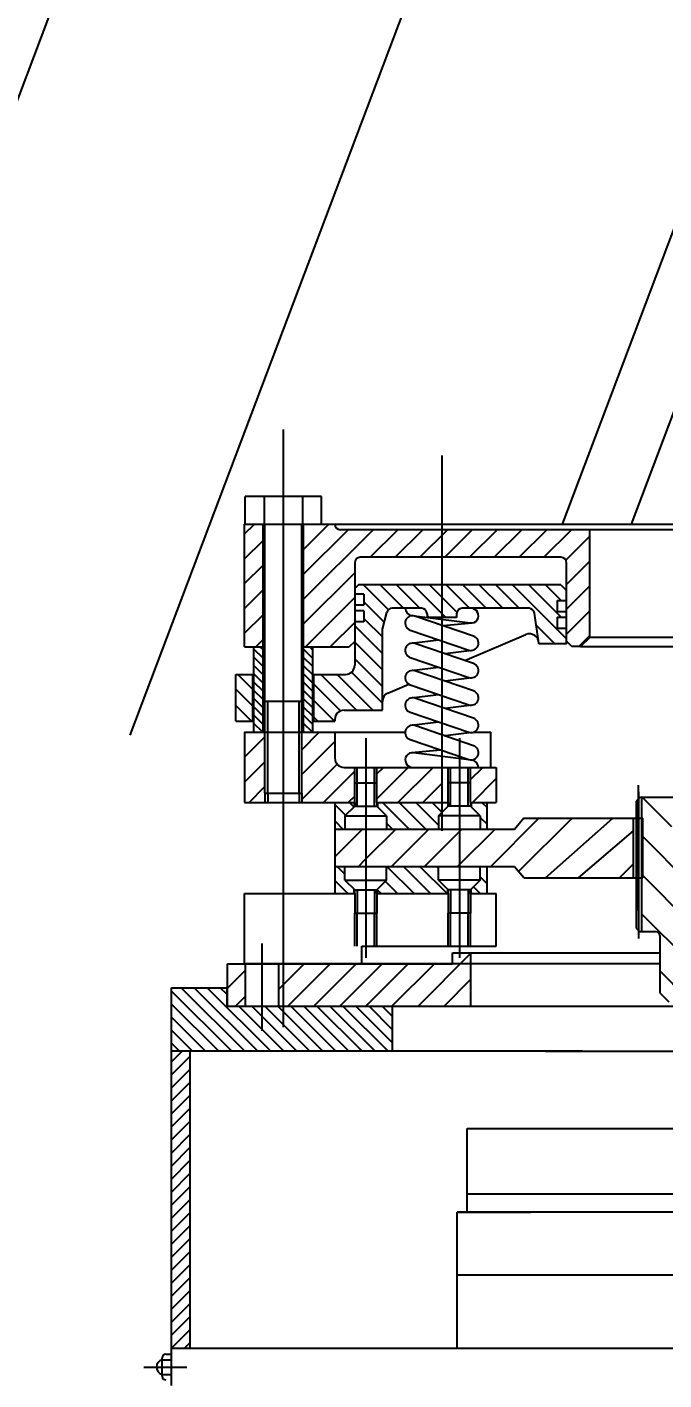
# Model space of a CAD drawing. Header units: millimetres. Extents: x 0 to 42000, y 0 to 29700.
# Drawn here: x 12526 to 12872, y 13788 to 14523 of the extents above; entities that cross this region are included whole.
import ezdxf

# ---------------------------------------------------------------- set-up
doc = ezdxf.new("R2010")
doc.units = ezdxf.units.MM
doc.header["$LTSCALE"] = 1000
doc.linetypes.add('G', pattern=[2, 1.25, -0.25, 0.25, -0.25])
doc.linetypes.add('K', pattern=[2.5, 1.25, -0.25, 0.25, -0.25, 0.25, -0.25])
for name, color, linetype in [('01', 7, 'Continuous'), ('02', 1, 'Continuous'), ('05', 142, 'G'), ('07', 6, 'K'), ('08', 1, 'Continuous'), ('11', 3, 'Continuous'), ('LINE_PART', 7, 'Continuous'), ('SMPEN_HATCH', 6, 'Continuous'), ('SMPEN_THICK', 7, 'Continuous')]:
    doc.layers.add(name, color=color, linetype=linetype)
doc.styles.get("Standard").update_dxf_attribs({"font": 'isocp', "width": 0.707, "bigfont": 'intecad.shx'})
doc.dimstyles.new('INTE', dxfattribs={"dimscale": 100, "dimtxt": 3.5, "dimasz": 3, "dimexe": 3, "dimexo": 0, "dimgap": 1, "dimtad": 1, "dimdec": 0, "dimdsep": 46, "dimtxsty": 'Standard', "dimcen": 0, "dimclrd": 1, "dimclre": 1, "dimclrt": 3, "dimaunit": 1, "dimadec": 0, "dimazin": 0, "dimtfac": 1, "dimtdec": 0, "dimtmove": 0, "dimatfit": 0, "dimfxl": 1, "dimarcsym": 0})
pattern_1 = [(45, (11699.29, 10541.5865), (6.735192, -6.735192), [])]
pattern_2 = [(315, (11699.2895, 10541.5865), (-4.490128, -4.490128), [])]

# ---------------------------------------------------------------- blocks, each defined once
blk = doc.blocks.new('*D667')
at = {"layer": '08', "color": 1, "lineweight": -2}
for p, q in [((14727.49, 19784.75), (4430.47, 19784.75)), ((4730.47, 19484.75), (4730.47, 7640.51)), ((14267.01, 7340.51), (4430.47, 7340.51))]:
    blk.add_line(p, q, dxfattribs=at)
at = {"layer": '08', "color": 1}
for points in [[(4680.47, 19484.75), (4780.47, 19484.75), (4730.47, 19784.75)], [(4680.47, 7640.51), (4780.47, 7640.51), (4730.47, 7340.51)]]:
    blk.add_solid(points, dxfattribs=at)
at = {"layer": 'DEFPOINTS', "color": 0}
for p in [(14727.49, 19784.75), (4730.47, 7340.51), (14267.01, 7340.51)]:
    blk.add_point(p, dxfattribs=at)
at = {"layer": '08', "color": 3, "insert": (4455.43, 13562.63), "char_height": 350, "attachment_point": 5, "rotation": 90}
blk.add_mtext('12444', dxfattribs=at)
blk = doc.blocks.new('*D673')
at = {"layer": '08', "color": 1, "lineweight": -2}
for p, q in [((11801.4, 12407.33), (11801.4, 20975.13)), ((14519.27, 19272.46), (14519.27, 20975.13)), ((12101.4, 20675.13), (14219.27, 20675.13))]:
    blk.add_line(p, q, dxfattribs=at)
at = {"layer": '08', "color": 1}
for points in [[(12101.4, 20725.13), (12101.4, 20625.13), (11801.4, 20675.13)], [(14219.27, 20725.13), (14219.27, 20625.13), (14519.27, 20675.13)]]:
    blk.add_solid(points, dxfattribs=at)
at = {"layer": 'DEFPOINTS', "color": 0}
for p in [(14519.27, 20675.13), (14519.27, 19272.46), (11801.4, 12407.33)]:
    blk.add_point(p, dxfattribs=at)
at = {"layer": '08', "color": 3, "insert": (13160.34, 20950.16), "char_height": 350, "attachment_point": 5}
blk.add_mtext('2718', dxfattribs=at)
blk = doc.blocks.new('*D678')
at = {"layer": '08', "color": 1, "lineweight": -2}
for p, q in [((6849.2, 11679.03), (6849.2, 21558.26)), ((16398.8, 20688.38), (16398.8, 21558.26)), ((7149.2, 21258.26), (16098.8, 21258.26))]:
    blk.add_line(p, q, dxfattribs=at)
at = {"layer": '08', "color": 1}
for points in [[(7149.2, 21308.26), (7149.2, 21208.26), (6849.2, 21258.26)], [(16098.8, 21308.26), (16098.8, 21208.26), (16398.8, 21258.26)]]:
    blk.add_solid(points, dxfattribs=at)
at = {"layer": 'DEFPOINTS', "color": 0}
for p in [(16398.8, 21258.26), (16398.8, 20688.38), (6849.2, 11679.03)]:
    blk.add_point(p, dxfattribs=at)
at = {"layer": '08', "color": 3, "insert": (11624, 21533.26), "char_height": 350, "attachment_point": 5}
blk.add_mtext('9550', dxfattribs=at)

msp = doc.modelspace()

# ---------------------------------------------------------------- hatches: boundary and pattern name
at = {"layer": '02'}
h = msp.add_hatch(dxfattribs=at)
h.set_pattern_fill('ANSI31', color=256, scale=3, angle=90, style=0)
h.set_pattern_definition(pattern_1)
h.paths.add_polyline_path([(13234.58, 14186.44), (13224.58, 14186.44), (13224.58, 14253.07), (13234.58, 14253.07)])
h.paths.add_polyline_path([(13202.58, 14186.44), (13177.85, 14186.44), (13174.85, 14189.44), (13174.85, 14232.07, 0.414214), (13171.85, 14235.07), (13127.58, 14235.07), (13127.58, 14250.07), (13182.6, 14250.07, 0.414214), (13185.6, 14253.07), (13202.58, 14253.07)])
h.paths.add_polyline_path([(13127.58, 14250.07), (13127.58, 14235.07), (13062.95, 14235.07, 0.414214), (13059.95, 14232.07), (13059.95, 14189.57), (13056.95, 14186.57), (13052.25, 14186.57), (13047.25, 14191.57), (13047.25, 14250.07)])
h.paths.add_polyline_path([(12831.35, 14191.57), (12826.35, 14186.57), (12821.65, 14186.57), (12818.65, 14189.57), (12818.65, 14232.07, 0.414214), (12815.65, 14235.07), (12751.03, 14235.07), (12751.03, 14250.07), (12831.35, 14250.07)])
h.paths.add_polyline_path([(12696, 14250.07), (12751.03, 14250.07), (12751.03, 14235.07), (12706.75, 14235.07, 0.414214), (12703.75, 14232.07), (12703.75, 14189.44), (12700.75, 14186.44), (12676.03, 14186.44), (12676.03, 14253.07), (12693, 14253.07, 0.414214)])
h.paths.add_polyline_path([(12654.03, 14186.44), (12644.03, 14186.44), (12644.03, 14253.07), (12654.03, 14253.07)])
h = msp.add_hatch(dxfattribs=at)
h.set_pattern_fill('ANSI31', color=256, scale=2, angle=180, style=0)
h.set_pattern_definition(pattern_2)
h.paths.add_polyline_path([(12815.65, 14220.07), (12818.65, 14217.07), (12818.65, 14211.57), (12813.65, 14211.57), (12813.65, 14205.57), (12818.65, 14205.57), (12818.65, 14202.57), (12813.65, 14202.57), (12813.65, 14196.57), (12818.65, 14196.57), (12818.65, 14188.07), (12803.65, 14188.07), (12803.65, 14188.52, 0.071437), (12803.45, 14189.92), (12801.31, 14204.8, 0.373028), (12798.34, 14207.37), (12762.03, 14207.37, 0.414214), (12759.03, 14204.37), (12759.03, 14202.37), (12751.03, 14202.37), (12751.03, 14220.07)])
h.paths.add_polyline_path([(12751.03, 14220.07), (12751.03, 14202.37), (12743.03, 14202.37), (12743.03, 14204.37, 0.414214), (12740.03, 14207.37), (12724.06, 14207.37, 0.340095), (12721.16, 14205.14), (12718.75, 14196.07), (12718.75, 14152.04), (12698, 14152.04, 0.414214), (12693, 14147.04), (12693, 14146.04), (12681.53, 14146.04), (12681.53, 14171.44), (12698.75, 14171.44, 0.414214), (12703.75, 14176.44), (12703.75, 14200.07), (12708.75, 14200.07), (12708.75, 14206.07), (12703.75, 14206.07), (12703.75, 14209.07), (12708.75, 14209.07), (12708.75, 14215.07), (12703.75, 14215.07), (12703.75, 14218.07), (12705.75, 14220.07)])
h.paths.add_polyline_path([(12648.53, 14171.44), (12648.53, 14146.04), (12639.3, 14146.04), (12639.3, 14171.44)])
h = msp.add_hatch(dxfattribs=at)
h.set_pattern_fill('ANSI31', color=256, angle=180, style=0)
h.set_pattern_definition([(315, (11699.2895, 10541.5865), (-2.245064, -2.245064), [])])
h.paths.add_polyline_path([(12676.03, 14186.44), (12681.03, 14186.44), (12681.03, 14140.04), (12676.03, 14140.04)])
h.paths.add_polyline_path([(12654.03, 14140.04), (12649.03, 14140.04), (12649.03, 14186.44), (12654.03, 14186.44)])
h = msp.add_hatch(dxfattribs=at)
h.set_pattern_fill('ANSI31', color=256, scale=3, angle=90, style=0)
h.set_pattern_definition(pattern_1)
h.paths.add_polyline_path([(13234.58, 14101.94), (13223.58, 14101.94), (13223.58, 14106.94), (13223.58, 14140.04), (13234.58, 14140.04)])
h.paths.add_polyline_path([(13185.6, 14125.99), (13185.6, 14140.04), (13203.58, 14140.04), (13203.58, 14106.94), (13203.58, 14101.94), (13174.85, 14101.94), (13174.85, 14112.64), (13174.85, 14120.99), (13180.6, 14120.99, 0.414214)])
h.paths.add_polyline_path([(13162.85, 14120.99), (13162.85, 14112.64), (13162.85, 14101.94), (13127.58, 14101.94), (13127.58, 14120.99)])
h.paths.add_polyline_path([(13098.05, 14120.99), (13112.05, 14120.99), (13112.05, 14112.64), (13112.05, 14101.94), (13098.05, 14101.94)])
h.paths.add_polyline_path([(12780.55, 14101.94), (12766.55, 14101.94), (12766.55, 14112.64), (12766.55, 14120.99), (12780.55, 14120.99)])
h.paths.add_polyline_path([(12751.03, 14120.99), (12751.03, 14101.94), (12715.75, 14101.94), (12715.75, 14112.64), (12715.75, 14120.99)])
h.paths.add_polyline_path([(12698, 14120.99), (12703.75, 14120.99), (12703.75, 14112.64), (12703.75, 14101.94), (12675.03, 14101.94), (12675.03, 14106.94), (12675.03, 14140.04), (12693, 14140.04), (12693, 14125.99, 0.414214)])
h.paths.add_polyline_path([(12655.03, 14106.94), (12655.03, 14101.94), (12644.03, 14101.94), (12644.03, 14140.04), (12655.03, 14140.04)])
h = msp.add_hatch(dxfattribs=at)
h.set_pattern_fill('ANSI31', color=256, scale=2, angle=180, style=0)
h.set_pattern_definition(pattern_2)
h.paths.add_polyline_path([(13185.6, 14101.94), (13185.6, 14087.33), (13180.16, 14087.33), (13180.16, 14094.63), (13175.2, 14099.59), (13175.2, 14101.94)])
h.paths.add_polyline_path([(13162.5, 14101.94), (13162.5, 14099.59), (13157.54, 14094.63), (13157.54, 14087.33), (13129.36, 14087.33), (13129.36, 14094.63), (13127.58, 14096.41), (13127.58, 14101.94)])
h.paths.add_polyline_path([(13103.05, 14101.94), (13111.7, 14101.94), (13111.7, 14099.59), (13106.74, 14094.63), (13106.74, 14087.33), (13103.05, 14087.33)])
h.paths.add_polyline_path([(12775.55, 14101.94), (12775.55, 14087.33), (12771.86, 14087.33), (12771.86, 14094.63), (12766.9, 14099.59), (12766.9, 14101.94)])
h.paths.add_polyline_path([(12751.03, 14101.94), (12751.03, 14096.41), (12749.24, 14094.63), (12749.24, 14087.33), (12721.06, 14087.33), (12721.06, 14094.63), (12716.1, 14099.59), (12716.1, 14101.94)])
h.paths.add_polyline_path([(12698.44, 14094.63), (12698.44, 14087.33), (12693, 14087.33), (12693, 14101.94), (12703.4, 14101.94), (12703.4, 14099.59)])
at = {"layer": '02', "linetype": 'Continuous'}
h = msp.add_hatch(dxfattribs=at)
h.set_pattern_fill('_USER', color=1, scale=15, angle=45, style=0, pattern_type=0)
h.set_pattern_definition([(135, (13928.266, 11530.217), (10.6066, 10.6066), [])])
h.paths.add_polyline_path([(12860.02, 14093.4), (12859.47, 14093.4), (12859.47, 14104.64), (12873.8, 14104.64), (12875.8, 14102.64), (12875.8, 14089.21, 0.415565), (12877.38, 14087.64), (12884.74, 14087.64), (12884.74, 14004.84), (12884.45, 14004.84, 0.414214), (12882.95, 14003.34), (12882.95, 13995.14), (12881.45, 13993.64), (12874.3, 13993.64), (12869.3, 13998.64), (12869.3, 14029.64, 0.414214), (12867.3, 14031.64), (12859.47, 14031.64), (12859.47, 14060.98), (12860.02, 14060.98)])
h.paths.add_polyline_path([(12993.87, 14087.64), (13001.22, 14087.64, 0.415565), (13002.8, 14089.21), (13002.8, 14102.64), (13004.8, 14104.64), (13019.13, 14104.64), (13019.13, 14093.4), (13018.58, 14093.4), (13018.58, 14060.98), (13019.13, 14060.98), (13019.13, 14031.64), (13011.3, 14031.64, 0.414214), (13009.3, 14029.64), (13009.3, 13998.64), (13004.3, 13993.64), (12997.15, 13993.64), (12995.65, 13995.14), (12995.65, 14003.34, 0.414214), (12994.15, 14004.84), (12993.87, 14004.84)])
at = {"layer": '02'}
h = msp.add_hatch(dxfattribs=at)
h.set_pattern_fill('ANSI31', color=256, scale=2, angle=180, style=0)
h.set_pattern_definition([(315, (11699.2895, 10625.9445), (-4.490128, -4.490128), [])])
h.paths.add_polyline_path([(13175.2, 14052.44), (13175.2, 14054.79), (13180.16, 14059.75), (13180.16, 14067.05), (13185.6, 14067.05), (13185.6, 14052.44)])
h.paths.add_polyline_path([(13124.4, 14052.44), (13124.4, 14054.79), (13129.36, 14059.75), (13129.36, 14067.05), (13157.54, 14067.05), (13157.54, 14059.75), (13162.5, 14054.79), (13162.5, 14052.44)])
h.paths.add_polyline_path([(13111.7, 14054.79), (13111.7, 14052.44), (13103.05, 14052.44), (13103.05, 14067.05), (13106.74, 14067.05), (13106.74, 14059.75)])
h.paths.add_polyline_path([(12749.24, 14067.05), (12749.24, 14059.75), (12754.2, 14054.79), (12754.2, 14052.44), (12716.1, 14052.44), (12716.1, 14054.79), (12721.06, 14059.75), (12721.06, 14067.05)])
h.paths.add_polyline_path([(12703.4, 14054.79), (12703.4, 14052.44), (12693, 14052.44), (12693, 14067.05), (12698.44, 14067.05), (12698.44, 14059.75)])
h.paths.add_polyline_path([(12766.9, 14052.44), (12766.9, 14054.79), (12771.86, 14059.75), (12771.86, 14067.05), (12775.55, 14067.05), (12775.55, 14052.44)])
at = {"layer": '11', "linetype": 'Continuous'}
h = msp.add_hatch(dxfattribs=at)
h.set_pattern_fill('ANSI31', color=3, scale=80, angle=90, style=0)
h.set_pattern_definition([(45, (12460.141, 13048.694), (7.07107, -7.07107), [])])
h.paths.add_polyline_path([(13243.8, 14014.34), (13243.8, 13991.34), (13169.55, 13991.34), (13169.55, 14014.34)])
h.paths.add_polyline_path([(13153.55, 14014.34), (13153.55, 13991.34), (13111.8, 13991.34), (13111.8, 14020.34), (13121.8, 14020.34), (13121.8, 14014.34)])
h.paths.add_polyline_path([(13169.55, 14014.34), (13169.55, 13991.34), (13167.95, 13991.34), (13167.95, 14014.34)])
h.paths.add_polyline_path([(13155.15, 14014.34), (13155.15, 13991.34), (13153.55, 13991.34), (13153.55, 14014.34)])
h.paths.add_polyline_path([(12756.8, 14014.34), (12756.8, 14020.34), (12766.8, 14020.34), (12766.8, 13991.34), (12662.55, 13991.34), (12662.55, 14014.34)])
h.paths.add_polyline_path([(12644.55, 14014.34), (12644.55, 13991.34), (12634.8, 13991.34), (12634.8, 14014.34)])

# ---------------------------------------------------------------- linework, layer by layer
for p, q in [((14024.65, 18468.52), (11759.64, 12467.23)), ((14401.51, 18354.06), (12853.71, 14253.07)), ((14359.59, 18342.11), (12816.3, 14253.07))]:
    msp.add_line(p, q)
at = {"layer": '01'}
for p, q in [((12644.24, 14253.07), (12644.24, 14268.07)), ((12685.81, 14268.07), (12644.24, 14268.07)), ((12654.63, 14268.07), (12654.63, 14253.07)), ((12675.42, 14268.07), (12675.42, 14253.07)), ((12685.81, 14253.07), (12685.81, 14268.07)), ((12644.24, 14253.07), (12685.81, 14253.07)), ((12693, 14253.07), (12693, 14253.07)), ((12767.48, 14199.35), (12751.78, 14197.9)), ((12734.65, 14188.46), (12749.27, 14190.3)), ((13047.25, 14191.57), (12831.35, 14191.57)), ((12767.4, 14184.52), (12752.78, 14182.68)), ((12826.35, 14186.57), (13052.25, 14186.57)), ((12734.65, 14173.59), (12749.27, 14175.43)), ((12767.4, 14169.65), (12752.78, 14167.81)), ((12734.65, 14158.71), (12749.27, 14160.55)), ((12655.03, 14156.94), (12675.03, 14156.94)), ((12767.4, 14154.77), (12752.78, 14152.93)), ((12734.65, 14143.83), (12749.27, 14145.68)), ((12767.4, 14139.9), (12752.78, 14138.05)), ((12734.58, 14129), (12750.27, 14130.46)), ((12767.4, 14124.96), (12735.65, 14128.96)), ((12655.03, 14106.94), (12675.03, 14106.94)), ((12703.75, 14112.64), (12715.75, 14112.64)), ((12766.55, 14112.64), (12754.55, 14112.64)), ((12703.75, 14041.74), (12715.75, 14041.74)), ((12766.55, 14041.74), (12754.55, 14041.74)), ((12756.8, 14014.34), (12756.8, 14020.34)), ((12766.8, 13991.34), (12766.8, 14020.34)), ((12634.8, 13991.34), (12634.8, 14014.34))]:
    msp.add_line(p, q, dxfattribs=at)
at = {"layer": '01', "color": 7, "linetype": 'Continuous'}
for p, q in [((12644.03, 14186.44), (12644.03, 14253.07)), ((12644.03, 14253.07), (13234.58, 14253.07)), ((12654.03, 14186.44), (12654.03, 14253.07)), ((12655.03, 14106.94), (12655.03, 14253.07)), ((12675.03, 14106.94), (12675.03, 14253.07)), ((12676.03, 14186.44), (12676.03, 14253.07)), ((13182.6, 14250.07), (12696, 14250.07)), ((12831.35, 14191.57), (12831.35, 14250.07)), ((12703.75, 14232.07), (12703.75, 14176.44)), ((12815.65, 14235.07), (12706.75, 14235.07)), ((12818.65, 14188.07), (12818.65, 14232.07)), ((12705.75, 14220.07), (12703.75, 14218.07)), ((12815.65, 14220.07), (12705.75, 14220.07)), ((12815.65, 14220.07), (12818.65, 14217.07)), ((12708.75, 14215.07), (12703.75, 14215.07)), ((12708.75, 14209.07), (12703.75, 14209.07)), ((12708.75, 14215.07), (12708.75, 14209.07)), ((12813.65, 14211.57), (12813.65, 14205.57)), ((12813.65, 14211.57), (12818.65, 14211.57)), ((12708.75, 14206.07), (12703.75, 14206.07)), ((12708.75, 14206.07), (12708.75, 14200.07)), ((12718.75, 14196.07), (12721.16, 14205.14)), ((12740.03, 14207.37), (12724.06, 14207.37)), ((12734.65, 14203.4), (12766.4, 14199.4)), ((12768.2, 14192.28), (12736.45, 14203.15)), ((12743.03, 14204.37), (12743.03, 14202.37)), ((12759.03, 14202.37), (12743.03, 14202.37)), ((12759.03, 14204.37), (12759.03, 14202.37)), ((12798.34, 14207.37), (12762.03, 14207.37)), ((12803.65, 14188.52), (12801.31, 14204.8)), ((12813.65, 14205.57), (12818.65, 14205.57)), ((12813.65, 14202.57), (12813.65, 14196.57)), ((12813.65, 14202.57), (12818.65, 14202.57)), ((12708.75, 14200.07), (12703.75, 14200.07)), ((12718.75, 14152.04), (12718.75, 14196.07)), ((12733.85, 14195.59), (12765.6, 14184.71)), ((12813.65, 14196.57), (12818.65, 14196.57)), ((12703.75, 14189.44), (12700.75, 14186.44)), ((12768.2, 14177.4), (12736.45, 14188.28)), ((12763.47, 14179.02), (12796.7, 14193.12)), ((12803.65, 14188.07), (12803.65, 14188.52)), ((12818.65, 14188.07), (12803.65, 14188.07)), ((12821.65, 14186.57), (12818.65, 14189.57)), ((12831.35, 14191.57), (12826.35, 14186.57)), ((12644.03, 14186.44), (12655.03, 14186.44)), ((12649.03, 14140.04), (12649.03, 14186.44)), ((12654.03, 14140.04), (12654.03, 14186.44)), ((12675.03, 14186.44), (12700.75, 14186.44)), ((12676.03, 14140.04), (12676.03, 14186.44)), ((12681.03, 14140.04), (12681.03, 14186.44)), ((12733.85, 14180.71), (12765.6, 14169.83)), ((12826.35, 14186.57), (12821.65, 14186.57)), ((12768.2, 14162.53), (12736.45, 14173.4)), ((12639.3, 14146.04), (12639.3, 14171.44)), ((12639.3, 14171.44), (12649.03, 14171.44)), ((12648.53, 14146.04), (12648.53, 14171.44)), ((12681.03, 14171.44), (12698.75, 14171.44)), ((12681.53, 14146.04), (12681.53, 14171.44)), ((12721.8, 14161.33), (12733.15, 14166.15)), ((12733.85, 14165.83), (12765.6, 14154.96)), ((12768.2, 14147.65), (12736.45, 14158.53)), ((12698, 14152.04), (12718.75, 14152.04)), ((12733.85, 14150.96), (12765.6, 14140.08)), ((12639.3, 14146.04), (12649.03, 14146.04)), ((12681.03, 14146.04), (12693, 14146.04)), ((12693, 14147.04), (12693, 14146.04)), ((12768.2, 14132.77), (12736.45, 14143.65)), ((12644.03, 14140.04), (12644.03, 14101.94)), ((12644.03, 14140.04), (12731.15, 14140.04)), ((12693, 14140.04), (12693, 14125.99)), ((12733.85, 14136.08), (12765.6, 14125.21)), ((12768.07, 14140.04), (12777.55, 14140.04)), ((12777.55, 14120.99), (12777.55, 14140.04)), ((12698, 14120.99), (12780.55, 14120.99)), ((12705, 14112.64), (12705, 14120.99)), ((12714.5, 14112.64), (12714.5, 14120.99)), ((12755.8, 14112.64), (12755.8, 14120.99)), ((12765.3, 14112.64), (12765.3, 14120.99)), ((12780.55, 14120.99), (12780.55, 14101.94)), ((12656.53, 14106.94), (12656.53, 14101.94)), ((12673.53, 14106.94), (12673.53, 14101.94)), ((12703.75, 14101.94), (12703.75, 14112.64)), ((12715.75, 14101.94), (12715.75, 14112.64)), ((12754.55, 14101.94), (12754.55, 14112.64)), ((12766.55, 14101.94), (12766.55, 14112.64)), ((12644.03, 14101.94), (12703.75, 14101.94)), ((12644.03, 14101.94), (12703.75, 14101.94)), ((12693, 14101.94), (12693, 14067.05)), ((12698.44, 14094.63), (12703.75, 14099.94)), ((12703.4, 14101.94), (12703.4, 14099.59)), ((12703.75, 14101.94), (12703.75, 14099.94)), ((12703.75, 14099.94), (12715.75, 14099.94)), ((12715.75, 14101.94), (12715.75, 14099.94)), ((12715.75, 14101.94), (12754.55, 14101.94)), ((12715.75, 14101.94), (12754.55, 14101.94)), ((12715.75, 14101.94), (12754.55, 14101.94)), ((12721.06, 14094.63), (12715.75, 14099.94)), ((12716.1, 14101.94), (12716.1, 14099.59)), ((12749.24, 14094.63), (12754.55, 14099.94)), ((12754.2, 14101.94), (12754.2, 14099.59)), ((12754.55, 14101.94), (12754.55, 14099.94)), ((12766.55, 14099.94), (12754.55, 14099.94)), ((12766.55, 14101.94), (12780.55, 14101.94)), ((12766.55, 14101.94), (12766.55, 14099.94)), ((12771.86, 14094.63), (12766.55, 14099.94)), ((12766.9, 14101.94), (12766.9, 14099.59)), ((12775.55, 14087.33), (12775.55, 14101.94)), ((12858.55, 14104.64), (12856.55, 14102.64)), ((12856.55, 14102.64), (12856.55, 14033.64)), ((12939.3, 14104.64), (12858.55, 14104.64)), ((12859.47, 14104.64, 0), (12859.47, 14031.64, 0)), ((12698.44, 14094.63), (12721.06, 14094.63)), ((12698.44, 14094.63), (12698.44, 14087.33)), ((12721.06, 14094.63), (12721.06, 14087.33)), ((12771.86, 14094.63), (12749.24, 14094.63)), ((12749.24, 14094.63), (12749.24, 14087.33)), ((12771.86, 14094.63), (12771.86, 14087.33)), ((12795.55, 14093.4), (12790.55, 14087.33)), ((12795.55, 14093.4), (12860.02, 14093.4)), ((12795.55, 14093.4), (12860.02, 14093.4)), ((12855.02, 14060.98), (12855.02, 14093.4)), ((12860.02, 14060.98), (12860.02, 14093.4)), ((12790.55, 14087.33), (12693, 14087.33)), ((12790.55, 14067.05), (12693, 14067.05)), ((12693, 14067.05), (12693, 14052.44)), ((12698.44, 14059.75), (12698.44, 14067.05)), ((12721.06, 14059.75), (12721.06, 14067.05)), ((12749.24, 14059.75), (12749.24, 14067.05)), ((12771.86, 14059.75), (12771.86, 14067.05)), ((12775.55, 14052.44), (12775.55, 14067.05)), ((12795.55, 14060.98), (12790.55, 14067.05)), ((12698.44, 14059.75), (12721.06, 14059.75)), ((12698.44, 14059.75), (12703.75, 14054.44)), ((12703.4, 14052.44), (12703.4, 14054.79)), ((12721.06, 14059.75), (12715.75, 14054.44)), ((12716.1, 14052.44), (12716.1, 14054.79)), ((12771.86, 14059.75), (12749.24, 14059.75)), ((12749.24, 14059.75), (12754.55, 14054.44)), ((12754.2, 14052.44), (12754.2, 14054.79)), ((12771.86, 14059.75), (12766.55, 14054.44)), ((12766.9, 14052.44), (12766.9, 14054.79)), ((12795.55, 14060.98), (12860.02, 14060.98)), ((12795.55, 14060.98), (12860.02, 14060.98)), ((12644.03, 14014.34), (12644.03, 14052.44)), ((12644.03, 14052.44), (12703.75, 14052.44)), ((12703.75, 14052.44), (12703.75, 14054.44)), ((12703.75, 14054.44), (12715.75, 14054.44)), ((12703.75, 14052.44), (12703.75, 14041.74)), ((12715.75, 14052.44), (12715.75, 14054.44)), ((12715.75, 14052.44), (12715.75, 14041.74)), ((12715.75, 14052.44), (12754.55, 14052.44)), ((12754.55, 14052.44), (12754.55, 14054.44)), ((12766.55, 14054.44), (12754.55, 14054.44)), ((12754.55, 14052.44), (12754.55, 14041.74)), ((12766.55, 14052.44), (12766.55, 14054.44)), ((12766.55, 14052.44), (12780.55, 14052.44)), ((12766.55, 14052.44), (12766.55, 14041.74)), ((12780.55, 14023.94), (12780.55, 14052.44)), ((12705, 14023.94), (12705, 14041.74)), ((12714.5, 14023.94), (12714.5, 14041.74)), ((12755.8, 14023.94), (12755.8, 14041.74)), ((12765.3, 14023.94), (12765.3, 14041.74)), ((12856.55, 14033.64), (12858.55, 14031.64)), ((12867.3, 14031.64), (12858.55, 14031.64)), ((12869.3, 14029.64), (12869.3, 13998.64)), ((12707.53, 14014.34), (12707.53, 14023.94)), ((12707.53, 14023.94), (12780.55, 14023.94)), ((12756.8, 14020.34), (12869.3, 14020.34)), ((12634.8, 14014.34), (12756.8, 14014.34)), ((12869.3, 14014.34), (12644.03, 14014.34)), ((12644.55, 13991.34), (12644.55, 14014.34)), ((12662.55, 13991.34), (12662.55, 14014.34)), ((12604.3, 13785.34), (12604.3, 14001.34)), ((12604.3, 14001.34), (12634.8, 14001.34)), ((12869.3, 13998.64), (12874.3, 13993.64)), ((12634.8, 13991.34), (12885.3, 13991.34)), ((12634.8, 13991.34), (12885.3, 13991.34)), ((12827.3, 13966.84), (12604.3, 13966.84)), ((12614.3, 13966.84), (12614.3, 13805.34)), ((12807.3, 13966.84), (12882.3, 13966.84)), ((12764.8, 13924.94), (12939.3, 13924.94)), ((12764.8, 13879.44), (12764.8, 13924.94)), ((12764.8, 13889.44), (13096.2, 13889.44)), ((12759.3, 13805.34), (12759.3, 13879.44)), ((12759.3, 13879.44), (12799.3, 13879.44)), ((12939.3, 13879.44), (12759.3, 13879.44)), ((12764.8, 13879.44), (12799.3, 13879.44)), ((12759.3, 13845.44), (13119.3, 13845.44)), ((12604.3, 13812.58), (12614.3, 13822.58)), ((12604.3, 13805.51), (12614.3, 13815.51)), ((12939.3, 13805.34), (12604.3, 13805.34)), ((12611.2, 13805.34), (12614.3, 13808.44)), ((12599.3, 13790.34), (12599.3, 13800.34)), ((12599.3, 13799.34), (12604.3, 13799.34)), ((12601.3, 13802.34), (12604.3, 13802.34)), ((12589.3, 13795.34), (12612.61, 13795.34)), ((12599.3, 13791.34), (12604.3, 13791.34))]:
    msp.add_line(p, q, dxfattribs=at)
at = {"layer": '01'}
for centre, radius, start, end in [((12696, 14253.07), 3, 180, 270), ((12740.03, 14204.37), 3, 0, 90), ((12698.75, 14176.44), 5, 270, 0), ((12766.9, 14158.74), 4, 251.09104, 71.09104), ((12735.15, 14139.87), 4, 71.09104, 251.09104), ((12766.9, 14143.87), 4, 251.09104, 71.09104), ((12735.15, 14124.99), 4, 82.81946, 270), ((12766.9, 14128.99), 4, 251.09104, 71.09104), ((12766.9, 14120.99), 4, 0, 82.81946)]:
    msp.add_arc(centre, radius, start, end, dxfattribs=at)
at = {"layer": '01', "color": 7, "linetype": 'Continuous'}
for centre, radius, start, end in [((12706.75, 14232.07), 3, 90, 180), ((12815.65, 14232.07), 3, 0, 90), ((12724.06, 14204.37), 3, 90, 165.13172), ((12735.15, 14207.37), 4, 180, 262.81946), ((12735.15, 14199.37), 4, 71.09104, 251.09104), ((12762.03, 14204.37), 3, 90, 180), ((12766.9, 14203.37), 4, 262.81946, 90), ((12798.34, 14204.37), 3, 8.17224, 90), ((12735.15, 14184.49), 4, 71.09104, 251.09104), ((12766.9, 14188.49), 4, 251.09104, 71.09104), ((12798.65, 14188.52), 5, 0, 112.99548), ((12735.15, 14169.62), 4, 71.09104, 251.09104), ((12766.9, 14173.62), 4, 251.09104, 71.09104), ((12723.75, 14156.73), 5, 112.99548, 180), ((12735.15, 14154.74), 4, 71.09104, 251.09104), ((12698, 14147.04), 5, 90, 180), ((12698, 14125.99), 5, 180, 270), ((12867.3, 14029.64), 2, 0, 90), ((12600.25, 13795.34), 4.11, 103.31015, 256.68985), ((12601.3, 13800.34), 2, 90, 180), ((12601.3, 13790.34), 2, 180, 270)]:
    msp.add_arc(centre, radius, start, end, dxfattribs=at)
msp.add_point((12764.8, 13879.44), dxfattribs=at)
at = {"layer": '02', "color": 1, "linetype": 'Continuous'}
for p, q in [((12656.53, 14106.94), (12656.53, 14156.94)), ((12673.53, 14106.94), (12673.53, 14156.94)), ((12703.75, 14112.64), (12703.75, 14120.99)), ((12715.75, 14112.64), (12715.75, 14120.99)), ((12754.55, 14112.64), (12754.55, 14120.99)), ((12766.55, 14112.64), (12766.55, 14120.99)), ((12655.03, 14106.94), (12655.03, 14101.94)), ((12675.03, 14106.94), (12675.03, 14101.94)), ((12705, 14099.94), (12705, 14112.64)), ((12714.5, 14099.94), (12714.5, 14112.64)), ((12755.8, 14099.94), (12755.8, 14112.64)), ((12765.3, 14099.94), (12765.3, 14112.64)), ((12705, 14054.44), (12705, 14041.74)), ((12714.5, 14054.44), (12714.5, 14041.74)), ((12755.8, 14054.44), (12755.8, 14041.74)), ((12765.3, 14054.44), (12765.3, 14041.74)), ((12703.75, 14023.94), (12703.75, 14041.74)), ((12715.75, 14023.94), (12715.75, 14041.74)), ((12754.55, 14023.94), (12754.55, 14041.74)), ((12766.55, 14023.94), (12766.55, 14041.74))]:
    msp.add_line(p, q, dxfattribs=at)
at = {"layer": '02'}
for p, q in [((12777.4, 14067.05), (12803.74, 14093.4)), ((12792.72, 14064.42), (12821.7, 14093.4)), ((12807.24, 14060.98), (12843.88, 14093.4)), ((12693, 14072.46), (12707.87, 14087.33)), ((12709.75, 14071.25), (12725.83, 14087.33)), ((12723.52, 14067.05), (12743.79, 14087.33)), ((12741.48, 14067.05), (12760.55, 14086.13)), ((12760.55, 14068.17), (12779.71, 14087.33)), ((12760.55, 14086.13), (12761.75, 14087.33)), ((12825.2, 14060.98), (12855.02, 14086.58)), ((12705.56, 14067.05), (12709.75, 14071.25)), ((12759.44, 14067.05), (12760.55, 14068.17)), ((12847.38, 14060.98), (12855.02, 14068.61))]:
    msp.add_line(p, q, dxfattribs=at)
at = {"layer": '05'}
for p, q in [((14435.56, 19050.32), (11681.57, 11753.46)), ((12665.03, 13979.99), (12665.03, 14304.5)), ((12857.79, 14043.29), (12857.79, 14111.33))]:
    msp.add_line(p, q, dxfattribs=at)
at = {"layer": '05', "color": 4, "linetype": 'G'}
for p, q in [((12751.03, 14290.35), (12751.03, 14086.61)), ((12709.75, 14136.88), (12709.75, 14017.5)), ((12760.55, 14136.88), (12760.55, 14017.5)), ((12857.79, 14107.66), (12857.79, 14028)), ((12653.55, 13977.96), (12653.55, 14025.37))]:
    msp.add_line(p, q, dxfattribs=at)
at = {"layer": '07', "color": 6, "linetype": 'K'}
for p, q in [((12637.01, 13966.84), (12604.3, 13999.55)), ((12644.08, 13966.84), (12609.58, 14001.34)), ((12651.15, 13966.84), (12616.65, 14001.34)), ((12629.94, 13966.84), (12604.3, 13992.48)), ((12700.65, 13966.84), (12676.15, 13991.34)), ((12707.72, 13966.84), (12683.22, 13991.34)), ((12714.79, 13966.84), (12690.29, 13991.34)), ((12721.86, 13966.84), (12697.36, 13991.34)), ((12724.3, 13971.47), (12704.44, 13991.34)), ((12724.3, 13966.84), (12724.3, 13991.34)), ((12622.87, 13966.84), (12604.3, 13985.41)), ((12615.8, 13966.84), (12604.3, 13978.34)), ((12608.73, 13966.84), (12604.3, 13971.27)), ((12604.3, 13961.08), (12610.07, 13966.84)), ((12604.3, 13954), (12614.3, 13964)), ((12604.3, 13946.93), (12614.3, 13956.93)), ((12604.3, 13939.86), (12614.3, 13949.86)), ((12604.3, 13932.79), (12614.3, 13942.79)), ((12604.3, 13925.72), (12614.3, 13935.72)), ((12604.3, 13918.65), (12614.3, 13928.65)), ((12604.3, 13911.58), (12614.3, 13921.58)), ((12604.3, 13904.51), (12614.3, 13914.51)), ((12604.3, 13897.44), (12614.3, 13907.44)), ((12604.3, 13890.36), (12614.3, 13900.36)), ((12604.3, 13883.29), (12614.3, 13893.29)), ((12604.3, 13876.22), (12614.3, 13886.22)), ((12604.3, 13869.15), (12614.3, 13879.15)), ((12604.3, 13862.08), (12614.3, 13872.08)), ((12604.3, 13855.01), (12614.3, 13865.01)), ((12604.3, 13847.94), (12614.3, 13857.94)), ((12604.3, 13840.87), (12614.3, 13850.87)), ((12604.3, 13833.8), (12614.3, 13843.8)), ((12604.3, 13826.72), (12614.3, 13836.72)), ((12604.3, 13819.65), (12614.3, 13829.65))]:
    msp.add_line(p, q, dxfattribs=at)
at = {"layer": '11', "color": 3, "linetype": 'Continuous'}
msp.add_line((12766.39, 13991.34), (12766.8, 13991.75), dxfattribs=at)
at = {"layer": 'LINE_PART'}
msp.add_line((12634.3, 13991.34), (12885.3, 13991.34), dxfattribs=at)
at = {"layer": 'SMPEN_HATCH'}
for p, q in [((12658.22, 13966.84), (12623.72, 14001.34)), ((12634.3, 13997.83), (12630.8, 14001.34)), ((12665.3, 13966.84), (12640.8, 13991.34)), ((12672.37, 13966.84), (12647.87, 13991.34)), ((12679.44, 13966.84), (12654.94, 13991.34)), ((12686.51, 13966.84), (12662.01, 13991.34)), ((12693.58, 13966.84), (12669.08, 13991.34)), ((12724.3, 13978.54), (12711.51, 13991.34)), ((12724.3, 13985.62), (12718.58, 13991.34))]:
    msp.add_line(p, q, dxfattribs=at)
at = {"layer": 'SMPEN_THICK'}
msp.add_line((12634.3, 14001.34), (12634.3, 13991.34), dxfattribs=at)

# ---------------------------------------------------------------- dimensions: what is measured, and where the dimension line sits
at = {"layer": '08'}
for base, p1, p2, picture, middle in [((16398.8, 21258.26), (6849.2, 11679.03), (16398.8, 20688.38), '*D678', (11624, 21533.26)), ((14519.27, 20675.13), (11801.4, 12407.33), (14519.27, 19272.46), '*D673', (13160.34, 20950.16))]:
    dim = msp.add_linear_dim(base=base, p1=p1, p2=p2, dimstyle='INTE', dxfattribs=at)
    dim.commit()
    dim.dimension.update_dxf_attribs({"geometry": picture, "text_midpoint": middle})
dim = msp.add_linear_dim(base=(4730.47, 7340.51), p1=(14727.49, 19784.75), p2=(14267.01, 7340.51), angle=90, dimstyle='INTE', dxfattribs=at)
dim.commit()
dim.dimension.update_dxf_attribs({"geometry": '*D667', "text_midpoint": (4455.43, 13562.63)})

doc.saveas('drawing.dxf')
